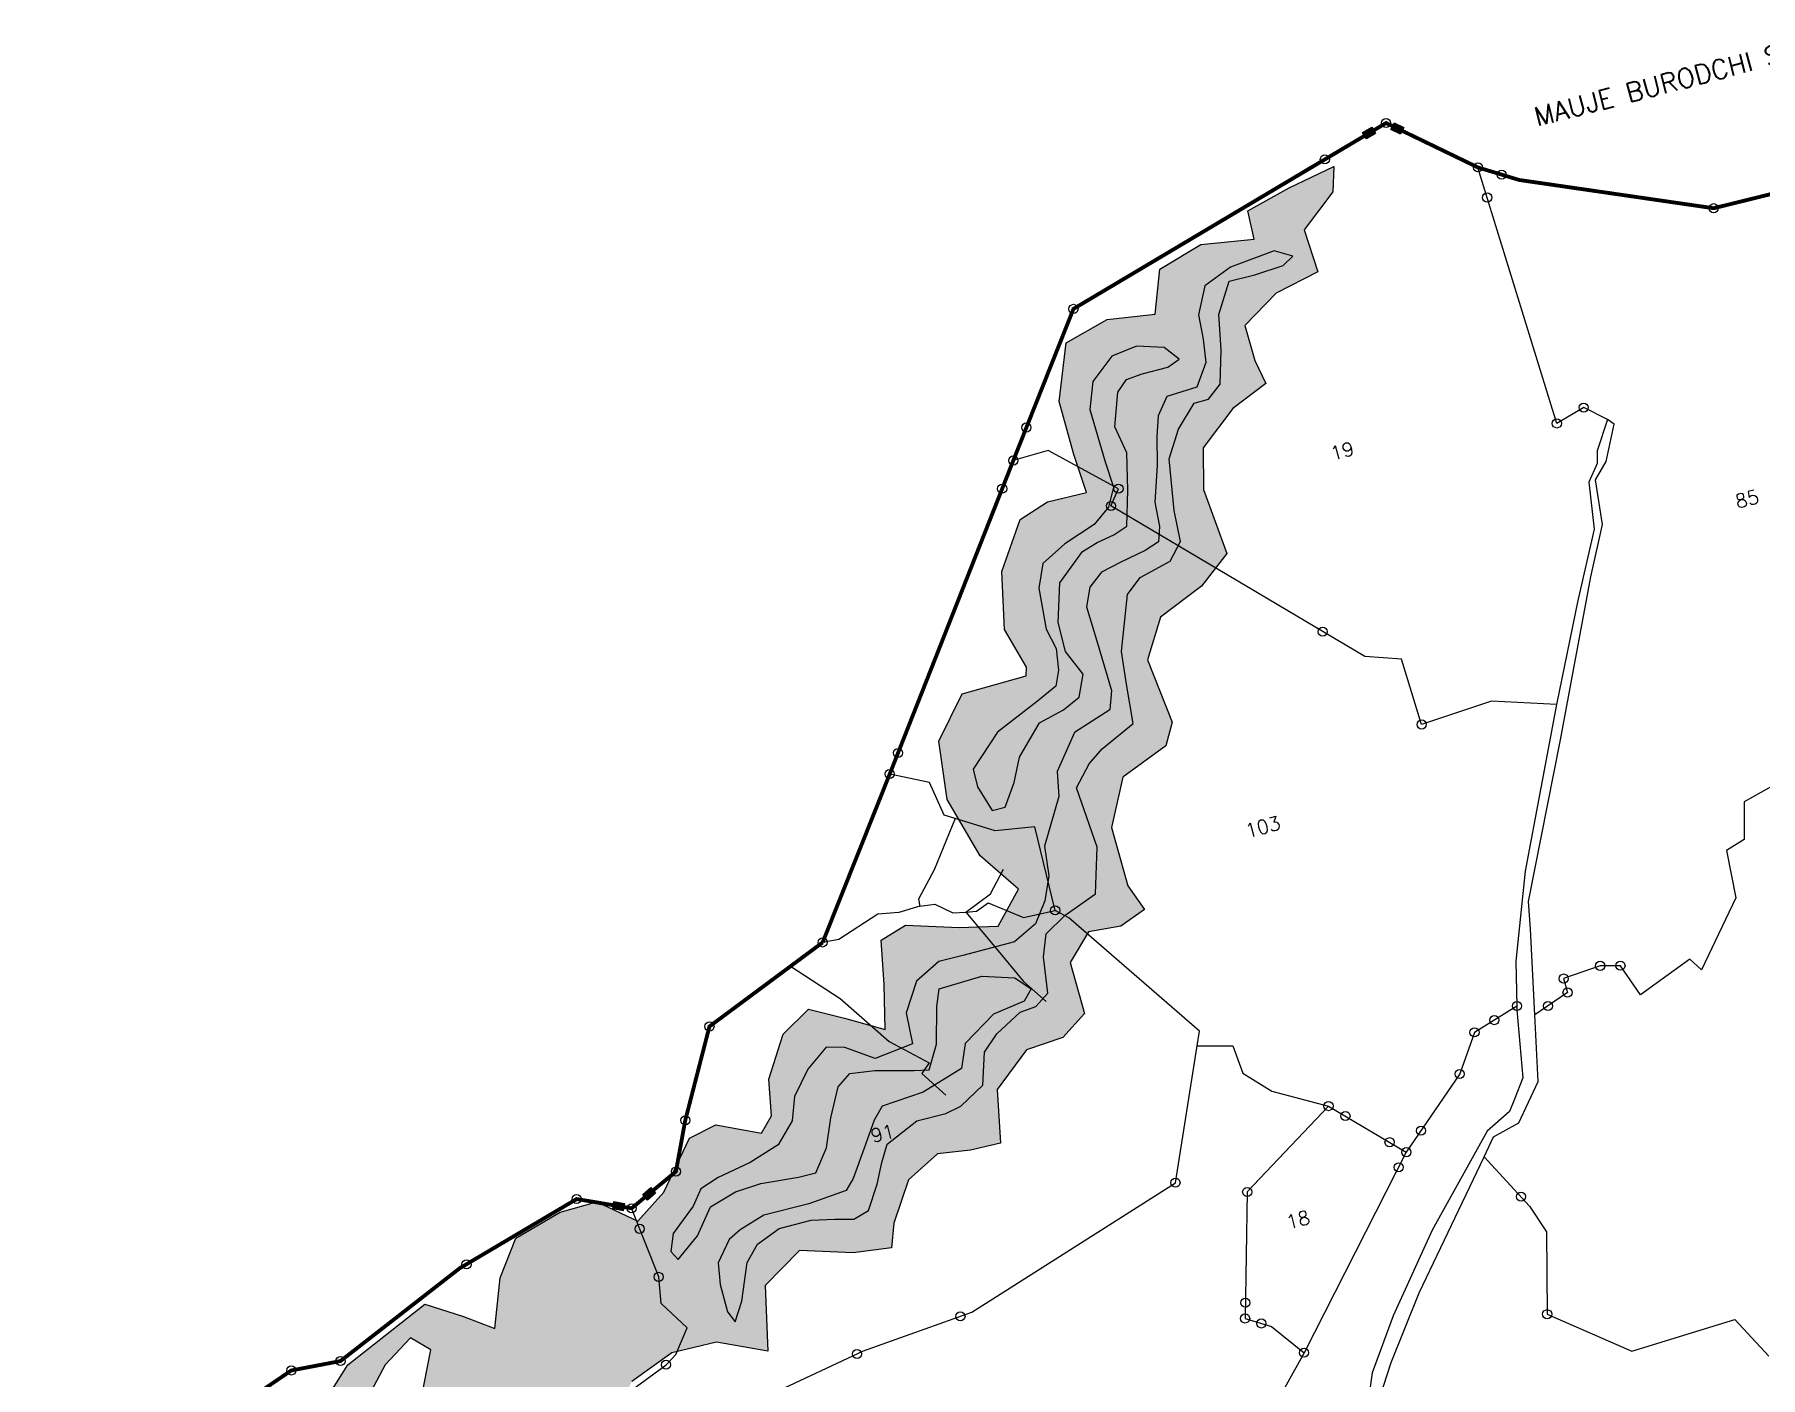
# Model space of a CAD drawing. Header units: metres. Extents: x 301635 to 304225, y 1951688 to 1954328.
# Drawn here: x 301712 to 302854, y 1953440 to 1954328 of the extents above; entities that cross this region are included whole.
import ezdxf

# ---------------------------------------------------------------- set-up
doc = ezdxf.new("R2010")
doc.units = ezdxf.units.M
for name, color, linetype in [('LINE_WATER', 4, 'Continuous'), ('POLY_HATCH', 12, 'Continuous'), ('POLY_PARCEL', 6, 'Continuous'), ('POLY_WATER', 4, 'Continuous'), ('SYM_STONE', 1, 'Continuous'), ('TEXT_MAPOUT', 7, 'Continuous'), ('TEXT_PARCEL', 7, 'Continuous'), ('V_BOUND_LINE', 7, 'Continuous')]:
    doc.layers.add(name, color=color, linetype=linetype)
doc.styles.get("Standard").update_dxf_attribs({"font": 'simplex.shx'})

# ---------------------------------------------------------------- blocks, each defined once
blk = doc.blocks.new('STONE')
blk.add_circle((0, 0), 0.851)
blk = doc.blocks.new('STONESQUAREFILLED')
blk.add_hatch(color=256).paths.add_polyline_path([(0.7, -0.48), (0.7, 0.48), (-0.7, 0.48), (-0.7, -0.48)])
blk.add_lwpolyline([(-0.7, 0.48), (0.7, 0.48), (0.7, -0.48), (-0.7, -0.48)], close=True)

msp = doc.modelspace()

# ---------------------------------------------------------------- hatches: boundary and pattern name
at = {"layer": 'POLY_HATCH'}
h = msp.add_hatch(dxfattribs=at)
h.set_pattern_fill('ZIGZAG', color=256, scale=5.075977, angle=14.5319, style=0)
h.set_pattern_definition([(14.53187, (302080.223, 1951193.627), (11.55678, 19.6445), [16.11623, -16.11623]), (104.53187, (302095.824, 1951197.67), (-19.6445, 11.55678), [16.11623, -16.11623])])
h.paths.add_polyline_path([(303258.7, 1953085), (303275.3, 1953116.7), (303310, 1953113.6), (303338.5, 1953129.3), (303352.5, 1953156.5), (303373.4, 1953142.2), (303407.4, 1953146.5), (303439.3, 1953159.2), (303456.3, 1953184.7), (303466.7, 1953216.1), (303490.1, 1953192.2), (303521.9, 1953204.9), (303547.9, 1953230.1), (303555, 1953269.6), (303558, 1953319.4), (303557.8, 1953357), (303557.7, 1953394.6), (303558.7, 1953432.5), (303559.4, 1953476.7), (303537.3, 1953475.4), (303541.2, 1953463), (303543.3, 1953442.5), (303528.2, 1953434.2), (303512.6, 1953428.2), (303520.1, 1953401.5), (303510.5, 1953381.8), (303490.1, 1953374.5), (303481.7, 1953355.2), (303470, 1953333.6), (303442.1, 1953320.7), (303417.3, 1953330.2), (303401.5, 1953334.4), (303399.2, 1953306.4), (303379.2, 1953282.7), (303353.4, 1953266.4), (303324.7, 1953271.1), (303306.2, 1953281), (303293.5, 1953278.3), (303273.2, 1953245.6), (303250.7, 1953231.5), (303224.5, 1953231.7), (303201.8, 1953232.9), (303197.1, 1953209.3), (303179.7, 1953190.1), (303158.6, 1953185.3), (303142.9, 1953179.3), (303144.1, 1953157.3), (303135.8, 1953137.9), (303113.8, 1953126.5), (303091.8, 1953125.3), (303074.8, 1953134.3), (303048.9, 1953093.7), (303024.8, 1953085.6), (302995.3, 1953088.8), (302963.7, 1953085), (302941.5, 1953099.1), (302928.9, 1953120.7), (302896.4, 1953115.4), (302879.3, 1953134.6), (302875.6, 1953161.1), (302869.9, 1953185.7), (302846.7, 1953184.2), (302833.2, 1953199.2), (302816.1, 1953223.4), (302812.1, 1953251.1), (302785.5, 1953252.5), (302759, 1953259), (302751.2, 1953276.8), (302749.6, 1953299.9), (302737.7, 1953314.1), (302716.6, 1953309.2), (302697.8, 1953315.2), (302680.4, 1953330.5), (302679.8, 1953355.2), (302658.6, 1953355.4), (302634.1, 1953363.7), (302619.1, 1953384.7), (302620.8, 1953420.2), (302584.3, 1953425.4), (302577, 1953387.2), (302589.1, 1953352.7), (302577.7, 1953330), (302556.1, 1953322.5), (302541, 1953314.1), (302570.3, 1953272.6), (302560.3, 1953259.2), (302545, 1953246.9), (302543.7, 1953205.1), (302528.3, 1953197.9), (302500.3, 1953195.2), (302487.9, 1953156.9), (302469, 1953143.7), (302441, 1953140.9), (302417.3, 1953155.8), (302398.4, 1953142.6), (302357.3, 1953121.1), (302329.6, 1953127.3), (302314.4, 1953163.5), (302285.7, 1953168.2), (302245.1, 1953174.9), (302216.9, 1953192.5), (302201.8, 1953223.6), (302139, 1953216.9), (302112.9, 1953246.5), (302102.9, 1953277.7), (302081.4, 1953284.2), (302051.2, 1953250.3), (302023.4, 1953227.1), (301987.3, 1953226.1), (301954.4, 1953232.2), (301928.2, 1953227.3), (301905.5, 1953238.6), (301876.6, 1953234.3), (301853.9, 1953235.5), (301846.4, 1953257.1), (301854.4, 1953287.9), (301842.4, 1953312.2), (301878.9, 1953301.9), (301881.8, 1953327.5), (301904.6, 1953340.5), (301942, 1953336.7), (301968, 1953356.9), (301989.9, 1953383.6), (302017, 1953384.9), (302050.2, 1953377.5), (302073.1, 1953380.3), (302078.6, 1953415.5), (302095.9, 1953415.5), (302107.5, 1953437.1), (302133.9, 1953456), (302163.4, 1953463), (302197.4, 1953457.2), (302195.7, 1953500.7), (302218.5, 1953523.8), (302254, 1953522.2), (302279.3, 1953525.6), (302280.8, 1953541.9), (302290.6, 1953570.6), (302309.8, 1953587.7), (302331.5, 1953590.1), (302351.4, 1953594.7), (302349.2, 1953630.4), (302368.6, 1953656.5), (302392.7, 1953664.7), (302407.1, 1953680.5), (302397.6, 1953714.4), (302409.6, 1953734.7), (302431, 1953738.4), (302446.7, 1953749.4), (302435.6, 1953765.1), (302424.9, 1953803.7), (302432.3, 1953836.9), (302460.8, 1953857.7), (302465, 1953873.4), (302448.6, 1953914.5), (302457.2, 1953942.8), (302484.5, 1953963.3), (302501.2, 1953984.9), (302485.7, 1954027.4), (302485.6, 1954054.8), (302505.1, 1954080.9), (302527, 1954097.4), (302519.8, 1954112.7), (302513.1, 1954135.9), (302533.8, 1954157.2), (302561.4, 1954171.4), (302552.3, 1954199), (302571.3, 1954224.3), (302572.1, 1954241.1), (302542.5, 1954227), (302515.2, 1954211.7), (302519.4, 1954193), (302483.9, 1954189.5), (302456.9, 1954173), (302453.7, 1954143.4), (302422.1, 1954139.7), (302394.8, 1954124.4), (302390.2, 1954085.5), (302399.9, 1954050.4), (302408.4, 1954025.2), (302382.5, 1954019.1), (302364.5, 1954007.4), (302352.3, 1953973), (302354, 1953934.6), (302368.7, 1953909.7), (302368.3, 1953903.9), (302326, 1953892.2), (302310.5, 1953860.8), (302316.1, 1953822.1), (302337.9, 1953785), (302363.4, 1953762.9), (302349.9, 1953738.4), (302324, 1953737.4), (302288.5, 1953739), (302272.5, 1953729.2), (302274.4, 1953699.7), (302275.1, 1953669.9), (302248.2, 1953677.6), (302224.3, 1953683.5), (302207.5, 1953667), (302198, 1953637.2), (302199.9, 1953612.8), (302193.2, 1953601.5), (302163.1, 1953607), (302145.6, 1953598.1), (302128.7, 1953562.4), (302111.3, 1953543.2), (302084.3, 1953556), (302060, 1953549.1), (302030.6, 1953531.9), (302020.2, 1953505.6), (302016.7, 1953472.2), (301996.1, 1953480.2), (301970.4, 1953488.2), (301947.6, 1953470.2), (301919.5, 1953448.2), (301901.9, 1953420.1), (301875, 1953427.8), (301847.9, 1953416.3), (301822.3, 1953384.8), (301810.1, 1953355.5), (301812.9, 1953322.4), (301808.1, 1953309.1), (301784, 1953300.9), (301769, 1953321.9), (301741.8, 1953325.7), (301712.1, 1953309.7), (301714, 1953280.2), (301730.6, 1953248.2), (301754.4, 1953223.1), (301783.2, 1953203.1), (301819.9, 1953201.8), (301855.6, 1953214.2), (301880.7, 1953208.6), (301896.9, 1953193.1), (301934.5, 1953188.1), (301970.4, 1953180.2), (302000.9, 1953168.4), (302031.4, 1953161.6), (302056.7, 1953165), (302075.2, 1953194.6), (302094.9, 1953185.1), (302113.5, 1953165), (302147, 1953156.5), (302177.1, 1953161.1), (302192.2, 1953135), (302207.3, 1953109), (302210.6, 1953083.7), (302236.1, 1953066.7), (302237.3, 1953044.7), (302257.7, 1953022.6), (302300, 1952999.8), (302347.8, 1953010.2), (302385.3, 1953025.7), (302406.8, 1953053.6), (302421, 1953050.2), (302454.9, 1953035.4), (302492.7, 1953054.8), (302522.6, 1953079.8), (302531.4, 1953122.2), (302558.7, 1953103.1), (302586.3, 1953117.3), (302611.5, 1953130.9), (302620.8, 1953151.8), (302636.7, 1953127.2), (302655.7, 1953095.8), (302651, 1953062), (302690.2, 1953061.3), (302724.1, 1953065.7), (302746, 1953082.2), (302764, 1953099), (302757.6, 1953067.3), (302761.4, 1953025.6), (302793.8, 1953001.5), (302830.6, 1952984.9), (302868.8, 1952987.8), (302894.6, 1952974.7), (302938.2, 1952976.4), (302972.5, 1952974.5), (302984.4, 1953010.1), (303008.1, 1953019.4), (303024.7, 1952997.5), (303014.8, 1952979), (303025.6, 1952959.5), (303055.3, 1952941.1), (303087.3, 1952923.2), (303094.6, 1952897.7), (303124.9, 1952911.3), (303160.1, 1952950.4), (303201.4, 1952946.4), (303225.2, 1952980), (303256.3, 1953005.3), (303266.9, 1953045.7)])
h.paths.add_polyline_path([(302989.9, 1953062.9), (302988.3, 1953058.3), (302943.5, 1953046.7), (302932.5, 1953050.9), (302923.8, 1953062.7), (302918.8, 1953076.8), (302901.9, 1953082.3), (302885.6, 1953085.1), (302864.1, 1953092.2), (302853.4, 1953106.3), (302849, 1953123.5), (302846.1, 1953145.2), (302839.4, 1953154.8), (302827.9, 1953156), (302803.1, 1953159.4), (302793.7, 1953173.8), (302791.2, 1953188.7), (302790.1, 1953203.9), (302783.4, 1953219), (302767.2, 1953221.8), (302752, 1953220.7), (302735.5, 1953219.3), (302727.4, 1953228.4), (302725, 1953243.3), (302724.9, 1953260.1), (302696.3, 1953278), (302674.5, 1953280.8), (302658.6, 1953282.3), (302644, 1953289.8), (302631, 1953296.3), (302623.7, 1953308.5), (302625.5, 1953323), (302630.8, 1953324.4), (302653, 1953320.3), (302668.6, 1953308.9), (302679, 1953296.1), (302700.5, 1953289), (302712.4, 1953286.4), (302729.4, 1953275.4), (302740.7, 1953258.6), (302752.4, 1953246.2), (302775.6, 1953238.1), (302787.6, 1953230), (302798.4, 1953204.6), (302807.8, 1953184.5), (302821.1, 1953171.1), (302843.4, 1953161.4), (302851.7, 1953156.5), (302864.7, 1953138.8), (302871.5, 1953118), (302887.1, 1953106.6), (302906, 1953098.9), (302914.6, 1953098.3), (302929.3, 1953079.6), (302943.3, 1953069.1), (302965.5, 1953065), (302975.4, 1953064.8)], flags=16)
h.paths.add_polyline_path([(302904.6, 1953060.2), (302902.3, 1953047.2), (302848.1, 1953034.3), (302823, 1953043.6), (302808.7, 1953077.2), (302804.5, 1953097.5), (302812.1, 1953111.9), (302809.6, 1953126), (302794.8, 1953126.6), (302775.4, 1953127.2), (302767.6, 1953135.4), (302766.7, 1953147.6), (302756.8, 1953164.2), (302731.5, 1953174.6), (302704.5, 1953169.8), (302691.9, 1953179), (302680.3, 1953197.5), (302672.7, 1953218.1), (302669.4, 1953239.8), (302678.4, 1953244.4), (302693.8, 1953237.1), (302707.7, 1953222.6), (302718.7, 1953210.8), (302735.2, 1953203.8), (302755.6, 1953203.4), (302765.3, 1953192.4), (302785, 1953151.2), (302801.3, 1953140.7), (302820.7, 1953135.6), (302833, 1953118.5), (302838, 1953099.4), (302845, 1953080.9), (302860.2, 1953070.2), (302881.7, 1953070.1), (302901.1, 1953069.5)], flags=16)
h.paths.add_polyline_path([(302449.7, 1953107.7), (302433.6, 1953100.2), (302426.5, 1953114.2), (302397.4, 1953113.4), (302363.3, 1953096.7), (302352, 1953088.1), (302335.8, 1953085), (302318.2, 1953091.7), (302313.3, 1953106.3), (302302.6, 1953126.1), (302291.6, 1953137.9), (302285.2, 1953136.3), (302267, 1953128.2), (302252.2, 1953124.3), (302234.4, 1953123.1), (302219.7, 1953131.7), (302208.5, 1953144.6), (302195.9, 1953162.8), (302190.1, 1953180.5), (302199.1, 1953185.1), (302202.9, 1953179.3), (302205.1, 1953170.8), (302215, 1953163.2), (302235.2, 1953159.4), (302259.1, 1953149.8), (302275.3, 1953148.4), (302296.6, 1953144.9), (302305.7, 1953135.9), (302316.6, 1953124.1), (302323.1, 1953107.7), (302339.1, 1953102.8), (302360.3, 1953108.3), (302378.7, 1953119.9), (302396.5, 1953125.6), (302429.4, 1953125.1), (302443.5, 1953118.6)], flags=16)
h.paths.add_polyline_path([(301967.8, 1953422.5), (301962, 1953409.7), (301954.2, 1953391.8), (301951.7, 1953375.4), (301947.1, 1953362.9), (301934.1, 1953356.1), (301917.7, 1953354.1), (301915.5, 1953367.1), (301918.2, 1953382.5), (301905.6, 1953400.7), (301927.5, 1953416.5), (301944.2, 1953448), (301961, 1953465.9), (301974.4, 1953458), (301970, 1953435.5)], flags=16)

# ---------------------------------------------------------------- linework, layer by layer
at = {"layer": 'LINE_WATER'}
for points in [[(302321.5, 1953809.5), (302307.6, 1953775.6), (302297.1, 1953756.3), (302298.1, 1953751.6)], [(302328.4, 1953747.7), (302344.9, 1953759.7), (302353.5, 1953776)], [(302298.1, 1953751.6), (302284.2, 1953747.5), (302270.2, 1953746.4), (302244.4, 1953729.6), (302233.7, 1953727.6)], [(302298.1, 1953751.6), (302308, 1953753), (302319.8, 1953747.1), (302328.4, 1953747.7)], [(302328.4, 1953747.7), (302335.5, 1953748.2), (302343.2, 1953753.8), (302366.6, 1953744.2), (302387.6, 1953748.8)], [(302328.4, 1953747.7), (302348.7, 1953723.3), (302366.7, 1953701.8), (302381.7, 1953688.6)], [(302212.5, 1953711.9), (302245.2, 1953690.4), (302277.7, 1953662.1), (302304.2, 1953647.9), (302299.3, 1953640.8), (302315.2, 1953626.5)]]:
    msp.add_lwpolyline(points, dxfattribs=at)
at = {"layer": 'POLY_HATCH'}
for points in [[(301901.9, 1953420.1), (301919.5, 1953448.2), (301947.6, 1953470.2), (301970.4, 1953488.2), (301996.1, 1953480.2), (302016.7, 1953472.2), (302020.2, 1953505.6), (302030.6, 1953531.9), (302060, 1953549.1), (302084.3, 1953556), (302111.3, 1953543.2), (302128.7, 1953562.4), (302145.6, 1953598.1), (302163.1, 1953607), (302193.2, 1953601.5), (302199.9, 1953612.8), (302198, 1953637.2), (302207.5, 1953667), (302224.3, 1953683.5), (302248.2, 1953677.6), (302275.1, 1953669.9), (302274.4, 1953699.7), (302272.5, 1953729.2), (302288.5, 1953739), (302324, 1953737.4), (302349.9, 1953738.4), (302363.4, 1953762.9), (302337.9, 1953785), (302316.1, 1953822.1), (302310.5, 1953860.8), (302326, 1953892.2), (302368.3, 1953903.9), (302368.7, 1953909.7), (302354, 1953934.6), (302352.3, 1953973), (302364.5, 1954007.4), (302382.5, 1954019.1), (302408.4, 1954025.2), (302399.9, 1954050.4), (302390.2, 1954085.5), (302394.8, 1954124.4), (302422.1, 1954139.7), (302453.7, 1954143.4), (302456.9, 1954173), (302483.9, 1954189.5), (302519.4, 1954193), (302515.2, 1954211.7), (302542.5, 1954227), (302572.1, 1954241.1), (302571.3, 1954224.3), (302552.3, 1954199), (302561.4, 1954171.4), (302533.8, 1954157.2), (302513.1, 1954135.9), (302519.8, 1954112.7), (302527, 1954097.4), (302505.1, 1954080.9), (302485.6, 1954054.8), (302485.7, 1954027.4), (302501.2, 1953984.9), (302484.5, 1953963.3), (302457.2, 1953942.8), (302448.6, 1953914.5), (302465, 1953873.4), (302460.8, 1953857.7), (302432.3, 1953836.9), (302424.9, 1953803.7), (302435.6, 1953765.1), (302446.7, 1953749.4), (302431, 1953738.4), (302409.6, 1953734.7), (302397.6, 1953714.4), (302407.1, 1953680.5), (302392.7, 1953664.7), (302368.6, 1953656.5), (302349.2, 1953630.4), (302351.4, 1953594.7), (302331.5, 1953590.1), (302309.8, 1953587.7), (302290.6, 1953570.6), (302280.8, 1953541.9), (302279.3, 1953525.6), (302254, 1953522.2), (302218.5, 1953523.8), (302195.7, 1953500.7), (302197.4, 1953457.2), (302163.4, 1953463), (302133.9, 1953456), (302107.5, 1953437.1)], [(302360.7, 1953727.9), (302326.5, 1953719), (302310.6, 1953714.9), (302295.9, 1953702), (302288.9, 1953681), (302293.1, 1953660.6), (302268.5, 1953650.9), (302248.5, 1953658.1), (302236, 1953658.3), (302224, 1953643.8), (302215.1, 1953625.7), (302213.6, 1953609.5), (302204.2, 1953593.6), (302185.8, 1953582), (302164.6, 1953572), (302153, 1953564.5), (302148.1, 1953553), (302134.7, 1953534.9), (302133.2, 1953523.2), (302138, 1953517.7), (302150.9, 1953533.4), (302159.5, 1953552.6), (302176.1, 1953562.5), (302192.8, 1953568), (302217.7, 1953572.2), (302229.3, 1953575.2), (302236.3, 1953591.7), (302239.1, 1953611.6), (302244, 1953632.1), (302251.8, 1953640.9), (302268.3, 1953642.9), (302294.3, 1953642.9), (302304.3, 1953643.2), (302309, 1953660.2), (302309.3, 1953685.2), (302310.8, 1953696.8), (302339.1, 1953705.3), (302360.9, 1953704.2), (302371.8, 1953696.8), (302367.1, 1953688.8), (302346.7, 1953680.2), (302328.1, 1953660.7), (302325.6, 1953644.2), (302300.2, 1953628.6), (302273.2, 1953619.3), (302267.8, 1953610), (302261.3, 1953591.4), (302254, 1953571.4), (302249.3, 1953563.5), (302224.5, 1953554.7), (302194.8, 1953547.1), (302179.2, 1953537.4), (302171.9, 1953531), (302164.6, 1953515.5), (302166, 1953501.2), (302170.7, 1953483.2), (302175.8, 1953476.6), (302180.2, 1953490.2), (302183.7, 1953515.9), (302190.7, 1953527.9), (302205, 1953538.4), (302226.1, 1953543.9), (302241.8, 1953544.6), (302254.3, 1953544.4), (302264, 1953550.3), (302269.7, 1953567.6), (302272.8, 1953582), (302276.4, 1953594.2), (302296.1, 1953609.5), (302315.2, 1953614.4), (302325.2, 1953619.3), (302339.7, 1953633.2), (302340.9, 1953654.9), (302349, 1953667.2), (302364.5, 1953681.4), (302374.8, 1953685.2), (302382.7, 1953694), (302379.8, 1953718.1), (302381.6, 1953733.3), (302394.2, 1953745.6), (302414.2, 1953759.8), (302415.3, 1953790.6), (302401.7, 1953830), (302410, 1953845.7), (302418.7, 1953855.8), (302439.3, 1953872.4), (302434.8, 1953898.4), (302431.4, 1953920.1), (302435.5, 1953957.9), (302443.9, 1953969.1), (302463.7, 1953979.9), (302470.5, 1953992.9), (302466.4, 1954013.3), (302463.1, 1954047.5), (302469.3, 1954067.2), (302479.5, 1954084.5), (302489.1, 1954087), (302496.7, 1954096.9), (302497.5, 1954119.7), (302496, 1954143), (302502.7, 1954165.1), (302519.7, 1954169.4), (302538.5, 1954175.4), (302544.8, 1954181.6), (302532.5, 1954185.2), (302503.7, 1954174.3), (302486.6, 1954162), (302482.5, 1954142.9), (302485.6, 1954126.7), (302487.3, 1954111.4), (302481.3, 1954095.1), (302461.5, 1954088.9), (302455.7, 1954076.1), (302454.8, 1954062.3), (302455.2, 1954043.2), (302453.6, 1954019), (302456.6, 1954002.9), (302455.9, 1953992.6), (302447.2, 1953986.9), (302431.1, 1953979.3), (302418.2, 1953972.6), (302410.6, 1953962.7), (302408.3, 1953949.7), (302415.6, 1953925.6), (302424.9, 1953894.2), (302423.7, 1953881.4), (302400.5, 1953866.4), (302389, 1953840.8), (302390, 1953824.1), (302380.5, 1953791.2), (302383.3, 1953771.6), (302380.8, 1953755.1), (302374.5, 1953739.9), (302360.7, 1953727.9)], [(302469.7, 1954113.6), (302459.8, 1954121.2), (302441.5, 1954122.1), (302425.1, 1954115.6), (302412.6, 1954098.8), (302410.6, 1954080.2), (302420.7, 1954045.6), (302426.1, 1954028.9), (302422.8, 1954015.6), (302413.4, 1954004.2), (302394.1, 1953991.3), (302379.4, 1953978.4), (302376.8, 1953961.9), (302381.6, 1953934.9), (302388.3, 1953922), (302389.8, 1953907.7), (302388, 1953897.1), (302375.9, 1953887.2), (302349.5, 1953866.8), (302333.3, 1953842.2), (302336.3, 1953830.6), (302346, 1953815), (302354.5, 1953817.2), (302360.4, 1953833.5), (302364, 1953850.2), (302377.3, 1953872.9), (302393.2, 1953881.5), (302403.5, 1953889.8), (302406.2, 1953905.2), (302394.4, 1953920.2), (302389.5, 1953939.3), (302390.6, 1953965.5), (302405.6, 1953986.3), (302415.3, 1953992.2), (302426.4, 1953997.4), (302435.1, 1954003), (302435.7, 1954026.9), (302435, 1954051.6), (302427.1, 1954068.7), (302429.1, 1954091.8), (302434.8, 1954100.1), (302445.1, 1954103.9), (302462.1, 1954108.3), (302469.7, 1954113.6)], [(301970, 1953435.5), (301974.4, 1953458), (301974.4, 1953458), (301961, 1953465.9), (301944.2, 1953448), (301927.5, 1953416.5), (301905.6, 1953400.7), (301918.2, 1953382.5), (301915.5, 1953367.1), (301917.7, 1953354.1), (301934.1, 1953356.1), (301947.1, 1953362.9), (301951.7, 1953375.4), (301954.2, 1953391.8), (301962, 1953409.7), (301967.8, 1953422.5), (301970, 1953435.5)]]:
    msp.add_lwpolyline(points, dxfattribs=at)
at = {"layer": 'POLY_PARCEL'}
for points in [[(302753.2, 1954073.6), (302737.4, 1954081.5), (302719.6, 1954071), (302667.4, 1954240.4)], [(302719.4, 1953885.1), (302676.3, 1953887.2), (302630.1, 1953871.8), (302616.8, 1953915), (302592.5, 1953916.7), (302424.5, 1954016.4), (302429.5, 1954027.8), (302383, 1954053), (302359.9, 1954046.5)], [(302898.7, 1953851.5), (302843.5, 1953820.7), (302843.5, 1953795.7), (302831.9, 1953788.5), (302838.1, 1953757.1), (302815.4, 1953709.4), (302807.7, 1953716.5), (302775, 1953692.9), (302761.7, 1953712.2), (302748.3, 1953712.1), (302724.1, 1953703.7), (302726.7, 1953694.5), (302705, 1953679.6)], [(302321.5, 1953809.5), (302314.1, 1953811.7), (302304.5, 1953833.5), (302278.1, 1953839)], [(302387.6, 1953748.8), (302374.2, 1953804), (302347.8, 1953801.5), (302321.5, 1953809.5)], [(302481.6, 1953659.2), (302483.1, 1953668.9), (302396.7, 1953743.8), (302387.6, 1953748.8)], [(302693.2, 1953685.5), (302665.1, 1953668.1), (302655.3, 1953640.6), (302620, 1953588.8)], [(302144.8, 1953368.5), (302179.3, 1953386.9), (302201.4, 1953429.5), (302260.7, 1953457.3), (302332.5, 1953482.9), (302467.2, 1953568.6), (302481.6, 1953659.2)], [(302481.6, 1953659.2), (302505.1, 1953659.2), (302511.7, 1953641.2), (302531, 1953629.1), (302568.5, 1953619.3)], [(302568.5, 1953619.3), (302514.7, 1953562.5), (302513.3, 1953478.8), (302530.8, 1953473.5), (302552.3, 1953456.1)], [(302568.5, 1953619.3), (302620, 1953588.8)], [(302620, 1953588.8), (302552.3, 1953456.1)], [(302671.6, 1953585.8), (302701.6, 1953553.1), (302712.7, 1953536.1), (302713.2, 1953481.6), (302769.2, 1953457.1), (302837.4, 1953478), (302859.9, 1953453.9)], [(302144.8, 1953368.5), (302128.1, 1953386.4), (302108.2, 1953432.1), (302130.1, 1953448.2), (302136.6, 1953455), (302144.1, 1953472.7), (302126.8, 1953488.8), (302125.2, 1953506.3), (302107.3, 1953551.7)], [(302552.3, 1953456.1), (302514.4, 1953387.9), (302489.9, 1953255.1), (302464.7, 1953225.9), (302406.5, 1953218.2), (302362.4, 1953181.5), (302335.9, 1953182), (302287.1, 1953207.5)]]:
    msp.add_lwpolyline(points, dxfattribs=at)
at = {"layer": 'POLY_WATER'}
for points in [[(302705, 1953679.6), (302702.1, 1953736.3), (302700.9, 1953754.7), (302722.1, 1953861.6), (302742, 1953969.5), (302749.9, 1954004.2), (302745.3, 1954033.7), (302752.2, 1954045.9), (302757.6, 1954070.5)], [(302753.2, 1954073.6), (302746.4, 1954052.9), (302746.2, 1954044.4), (302740.8, 1954032.2), (302744.4, 1954001.1), (302733.6, 1953953.8), (302719.4, 1953885.1)], [(302757.6, 1954070.5), (302753.2, 1954073.6)], [(302719.4, 1953885.1), (302698.7, 1953774.8), (302692.5, 1953715.3), (302693.2, 1953685.5)], [(302693.2, 1953685.5), (302693.2, 1953682.9), (302697, 1953637.9), (302691.5, 1953623.8), (302688.2, 1953615.7), (302673.4, 1953602.8), (302637, 1953537.2), (302611.3, 1953480.5), (302597.4, 1953442.9), (302590.8, 1953395.6), (302612.1, 1953339.6), (302631.1, 1953292.9), (302624.7, 1953272.1), (302633, 1953216.2), (302615.7, 1953129.4), (302561.9, 1953095), (302538, 1953077.2), (302535.2, 1953075.4)], [(302671.6, 1953585.8), (302677.8, 1953598.9), (302694.4, 1953608.2), (302707.2, 1953635.5), (302705, 1953679.6)], [(302622.5, 1953123), (302625.8, 1953131.2), (302644.6, 1953219.6), (302639.2, 1953271.5), (302637.6, 1953277.3), (302639.7, 1953292.6), (302598.7, 1953394.4), (302602.5, 1953426.4), (302609.9, 1953449.7), (302628.4, 1953495.8), (302671.6, 1953585.8)]]:
    msp.add_lwpolyline(points, dxfattribs=at)
at = {"layer": 'V_BOUND_LINE', "const_width": 2.54}
for points in [[(302359.9, 1954046.5), (302360.9, 1954049), (302399.7, 1954146.8), (302606.6, 1954269.8), (302667.4, 1954240.4)], [(302667.4, 1954240.4), (302694.7, 1954232.1), (302823.4, 1954213.4), (302872.4, 1954225.5), (302906.6, 1954242), (302995.8, 1954179.6), (303031.2, 1954127.2), (303041.6, 1954107.6)], [(302278.1, 1953839), (302359.9, 1954046.5)], [(302233.7, 1953727.6), (302278.1, 1953839)], [(302107.3, 1953551.7), (302136.6, 1953576), (302142.8, 1953609.9), (302158.8, 1953672), (302233.7, 1953727.6)], [(301835.8, 1953412.9), (301882.1, 1953444.4), (301914.6, 1953450.6), (301993.5, 1953512), (302070.9, 1953557.8), (302107.3, 1953551.7)]]:
    msp.add_lwpolyline(points, dxfattribs=at)

# ---------------------------------------------------------------- block references
at = {"layer": 'SYM_STONE'}
for name, p, xscale, yscale, zscale, rotation in [('STONE', (302606.6, 1954269.8), 3.553184245083255, 3.553184245083255, 3.553184245083255, 14.53186673371526), ('STONESQUAREFILLED', (302614, 1954266.2), 5.075977492976079, 5.075977492976079, 5.075977492976079, 154.1403473008928), ('STONESQUAREFILLED', (302595.4, 1954263.2), 5.075977492976078, 5.075977492976078, 5.075977492976078, 30.73883785110216), ('STONE', (302566.1, 1954245.7), 3.553184245083255, 3.553184245083255, 3.553184245083255, 14.53186673371526), ('STONE', (302667.4, 1954240.4), 3.553184245083255, 3.553184245083255, 3.553184245083255, 14.53186673371526), ('STONE', (302683.1, 1954235.6), 3.553184245083255, 3.553184245083255, 3.553184245083255, 14.53186673371526), ('STONE', (302673.5, 1954220.5), 3.553184245083255, 3.553184245083255, 3.553184245083255, 14.53186673371526), ('STONE', (302823.4, 1954213.4), 3.553184245083255, 3.553184245083255, 3.553184245083255, 14.53186673371526), ('STONE', (302399.7, 1954146.8), 3.553184245083255, 3.553184245083255, 3.553184245083255, 14.53186673371526), ('STONE', (302719.6, 1954071), 3.553184245083255, 3.553184245083255, 3.553184245083255, 14.53186673371526), ('STONE', (302737.4, 1954081.5), 3.553184245083255, 3.553184245083255, 3.553184245083255, 14.53186673371526), ('STONE', (302368.5, 1954068.3), 3.553184245083255, 3.553184245083255, 3.553184245083255, 14.53186673371526), ('STONE', (302359.9, 1954046.5), 3.553184245083255, 3.553184245083255, 3.553184245083255, 14.53186673371526), ('STONE', (302352.5, 1954027.8), 3.553184245083255, 3.553184245083255, 3.553184245083255, 14.53186673371526), ('STONE', (302429.5, 1954027.8), 3.553184245083255, 3.553184245083255, 3.553184245083255, 14.53186673371526), ('STONE', (302424.5, 1954016.4), 3.553184245083255, 3.553184245083255, 3.553184245083255, 14.53186673371526), ('STONE', (302564.6, 1953933.2), 3.553184245083255, 3.553184245083255, 3.553184245083255, 14.53186673371526), ('STONE', (302630.1, 1953871.8), 3.553184245083255, 3.553184245083255, 3.553184245083255, 14.53186673371526), ('STONE', (302283.6, 1953853), 3.553184245083255, 3.553184245083255, 3.553184245083255, 14.53186673371526), ('STONE', (302278.1, 1953839), 3.553184245083255, 3.553184245083255, 3.553184245083255, 14.53186673371526), ('STONE', (302387.6, 1953748.8), 3.553184245083255, 3.553184245083255, 3.553184245083255, 14.53186673371526), ('STONE', (302233.7, 1953727.6), 3.553184245083255, 3.553184245083255, 3.553184245083255, 14.53186673371526), ('STONE', (302748.3, 1953712.1), 3.553184245083255, 3.553184245083255, 3.553184245083255, 14.53186673371526), ('STONE', (302761.7, 1953712.2), 3.553184245083255, 3.553184245083255, 3.553184245083255, 14.53186673371526), ('STONE', (302724.1, 1953703.7), 3.553184245083255, 3.553184245083255, 3.553184245083255, 14.53186673371526), ('STONE', (302726.7, 1953694.5), 3.553184245083255, 3.553184245083255, 3.553184245083255, 14.53186673371526), ('STONE', (302693.2, 1953685.5), 3.553184245083255, 3.553184245083255, 3.553184245083255, 14.53186673371526), ('STONE', (302713.7, 1953685.6), 3.553184245083255, 3.553184245083255, 3.553184245083255, 14.53186673371526), ('STONE', (302158.8, 1953672), 3.553184245083255, 3.553184245083255, 3.553184245083255, 14.53186673371526), ('STONE', (302678.2, 1953676.2), 3.553184245083255, 3.553184245083255, 3.553184245083255, 14.53186673371526), ('STONE', (302665.1, 1953668.1), 3.553184245083255, 3.553184245083255, 3.553184245083255, 14.53186673371526), ('STONE', (302655.3, 1953640.6), 3.553184245083255, 3.553184245083255, 3.553184245083255, 14.53186673371526), ('STONE', (302568.5, 1953619.3), 3.553184245083255, 3.553184245083255, 3.553184245083255, 14.53186673371526), ('STONE', (302142.8, 1953609.9), 3.553184245083255, 3.553184245083255, 3.553184245083255, 14.53186673371526), ('STONE', (302579.7, 1953612.7), 3.553184245083255, 3.553184245083255, 3.553184245083255, 14.53186673371526), ('STONE', (302629.7, 1953603), 3.553184245083255, 3.553184245083255, 3.553184245083255, 14.53186673371526), ('STONE', (302608.9, 1953595.4), 3.553184245083255, 3.553184245083255, 3.553184245083255, 14.53186673371526), ('STONE', (302620, 1953588.8), 3.553184245083255, 3.553184245083255, 3.553184245083255, 14.53186673371526), ('STONE', (302136.6, 1953576), 3.553184245083255, 3.553184245083255, 3.553184245083255, 14.53186673371526), ('STONE', (302467.2, 1953568.6), 3.553184245083255, 3.553184245083255, 3.553184245083255, 14.53186673371526), ('STONE', (302614.9, 1953578.8), 3.553184245083255, 3.553184245083255, 3.553184245083255, 14.53186673371526), ('STONE', (302070.9, 1953557.8), 3.553184245083255, 3.553184245083255, 3.553184245083255, 14.53186673371526), ('STONESQUAREFILLED', (302118.9, 1953561.3), 5.075977492976079, 5.075977492976079, 5.075977492976079, 39.66031636009261), ('STONE', (302514.7, 1953562.5), 3.553184245083255, 3.553184245083255, 3.553184245083255, 14.53186673371526), ('STONE', (302695.9, 1953559.4), 3.553184245083255, 3.553184245083255, 3.553184245083255, 14.53186673371526), ('STONESQUAREFILLED', (302098.7, 1953553.1), 5.075977492976079, 5.075977492976079, 5.075977492976079, 350.5053856401869), ('STONE', (302107.3, 1953551.7), 3.553184245083255, 3.553184245083255, 3.553184245083255, 14.53186673371526), ('STONE', (302112.6, 1953538.1), 3.553184245083255, 3.553184245083255, 3.553184245083255, 14.53186673371526), ('STONE', (301998, 1953514.6), 3.553184245083255, 3.553184245083255, 3.553184245083255, 14.53186673371526), ('STONE', (302125.2, 1953506.3), 3.553184245083255, 3.553184245083255, 3.553184245083255, 14.53186673371526), ('STONE', (302513.5, 1953489.2), 3.553184245083255, 3.553184245083255, 3.553184245083255, 14.53186673371526), ('STONE', (302324.9, 1953480.2), 3.553184245083255, 3.553184245083255, 3.553184245083255, 14.53186673371526), ('STONE', (302513.3, 1953478.8), 3.553184245083255, 3.553184245083255, 3.553184245083255, 14.53186673371526), ('STONE', (302713.2, 1953481.6), 3.553184245083255, 3.553184245083255, 3.553184245083255, 14.53186673371526), ('STONE', (302524.1, 1953475.5), 3.553184245083255, 3.553184245083255, 3.553184245083255, 14.53186673371526), ('STONE', (302256.5, 1953455.3), 3.553184245083255, 3.553184245083255, 3.553184245083255, 14.53186673371526), ('STONE', (302552.3, 1953456.1), 3.553184245083255, 3.553184245083255, 3.553184245083255, 14.53186673371526), ('STONE', (301882.1, 1953444.4), 3.553184245083255, 3.553184245083255, 3.553184245083255, 14.53186673371526), ('STONE', (301914.6, 1953450.6), 3.553184245083255, 3.553184245083255, 3.553184245083255, 14.53186673371526), ('STONE', (302130.1, 1953448.2), 3.553184245083255, 3.553184245083255, 3.553184245083255, 14.53186673371526)]:
    msp.add_blockref(name, p, dxfattribs=dict(at, xscale=xscale, yscale=yscale, zscale=zscale, rotation=rotation))

# ---------------------------------------------------------------- texts
at = {"layer": 'TEXT_MAPOUT'}
msp.add_text('MAUJE BURODCHI SHIV', height=12.69, rotation=14.5319, dxfattribs=at).set_placement((302706.5, 1954267.5))
at = {"layer": 'TEXT_PARCEL'}
for s, p in [('19', (302571.1, 1954046.4)), ('85', (302839.1, 1954014.6)), ('103', (302514.8, 1953796.7)), ('91', (302266.9, 1953594.9)), ('18', (302541.9, 1953537.7))]:
    msp.add_text(s, height=9.14, rotation=14.5319, dxfattribs=at).set_placement(p)

doc.saveas('drawing.dxf')
